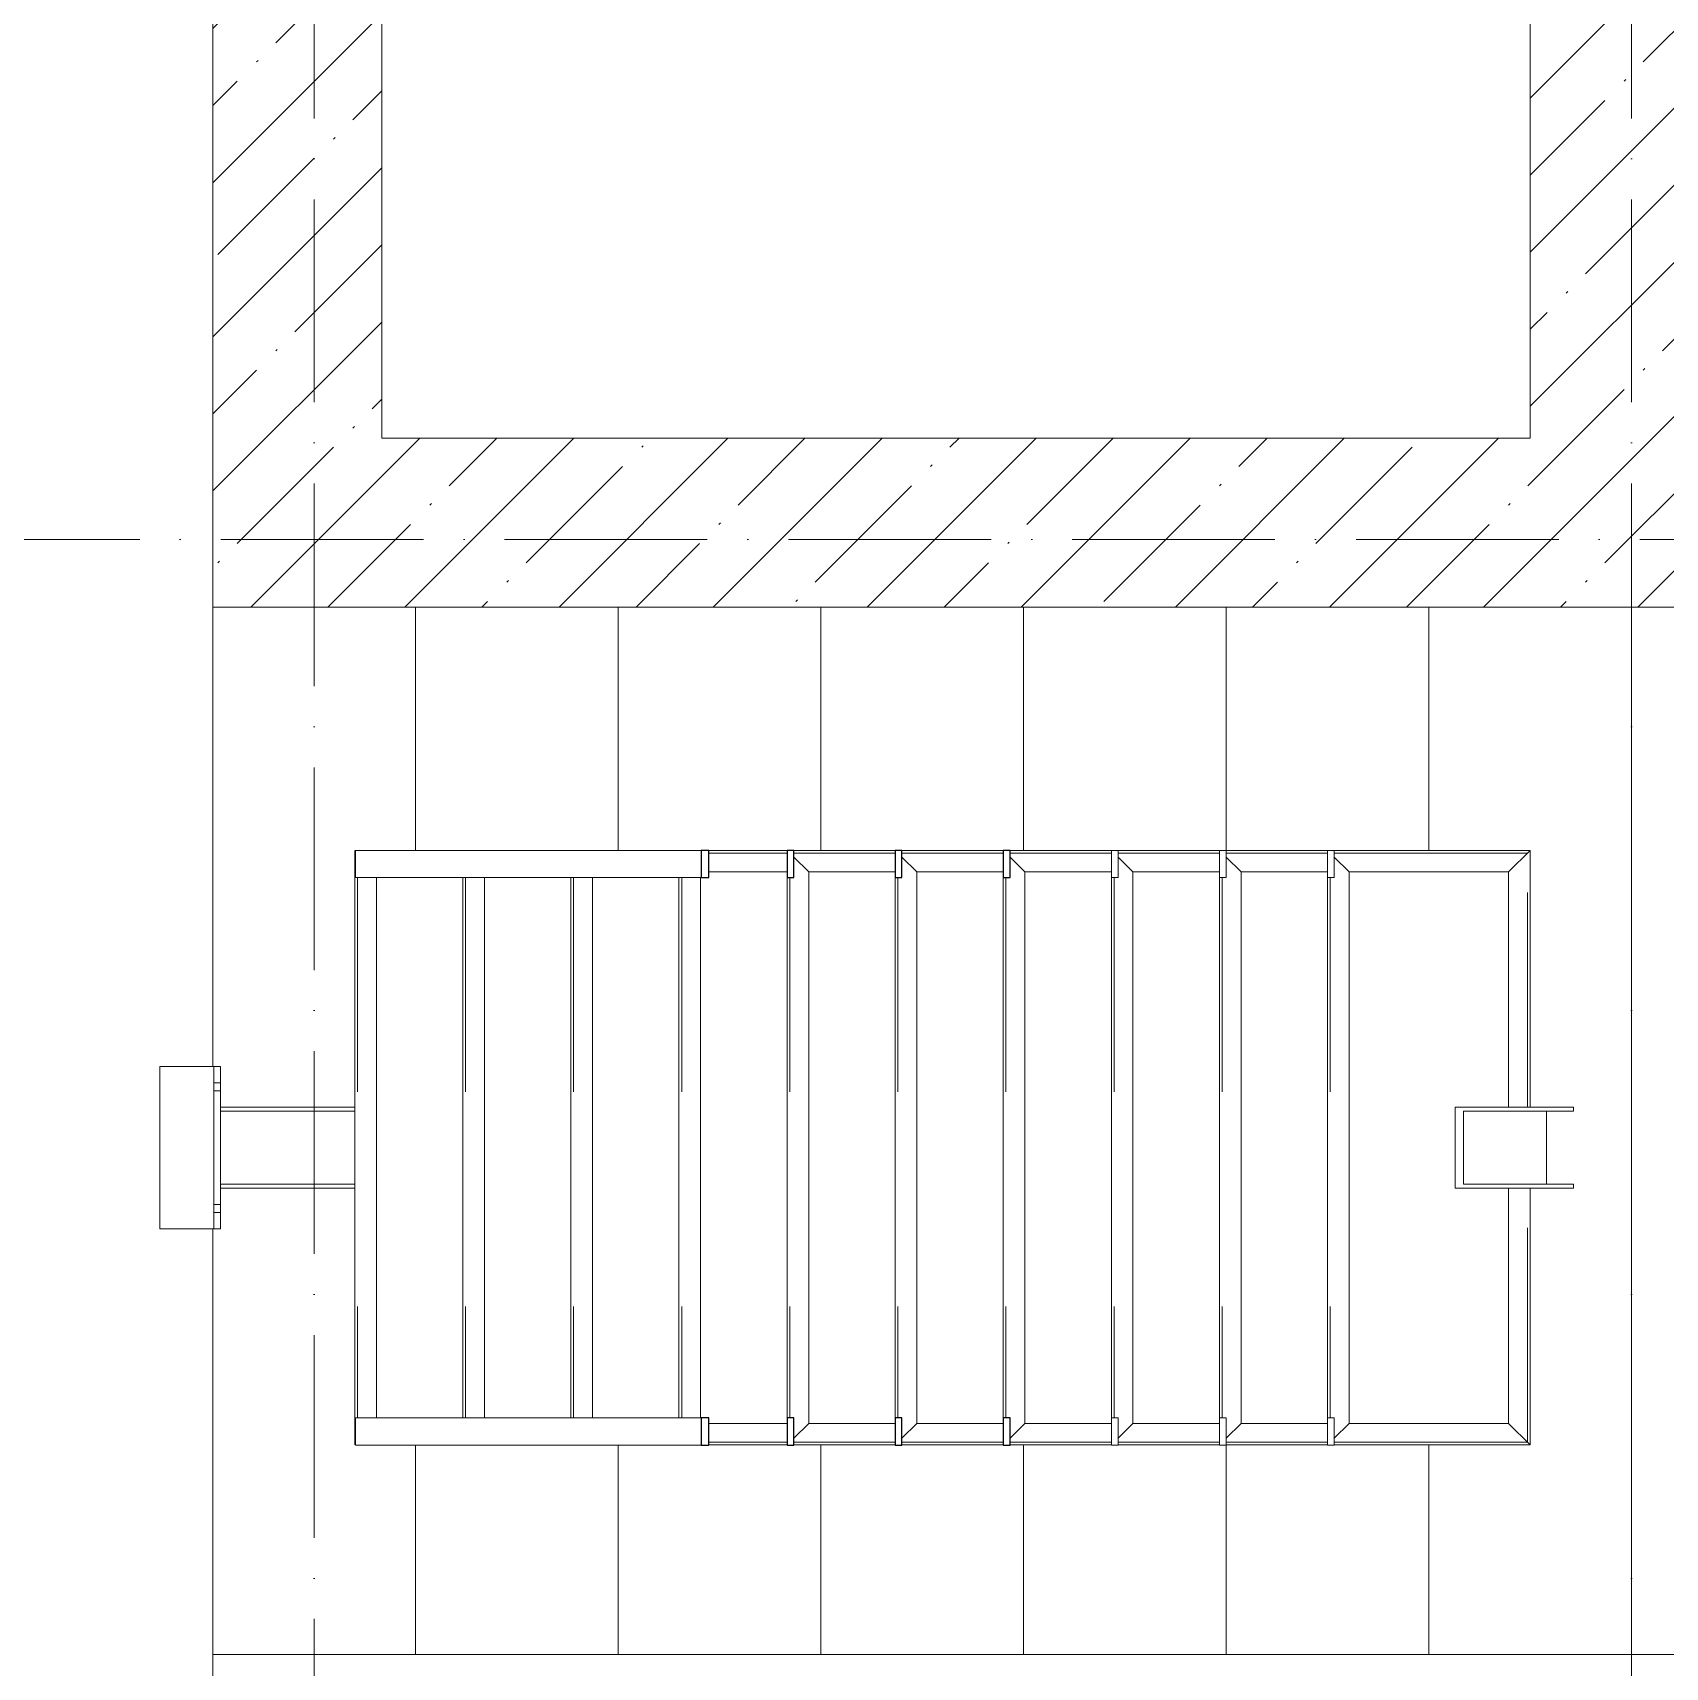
# Model space of a CAD drawing. Header units: millimetres. Extents: x -12989 to 629078, y -109036 to 555275.
# Drawn here: x 523093 to 525510, y -90354 to -87935 of the extents above; entities that cross this region are included whole.
import ezdxf

# ---------------------------------------------------------------- set-up
doc = ezdxf.new("R2010")
doc.units = ezdxf.units.MM
doc.linetypes.add('50_200_ШТРИХ_1Т_ш5_п1_п1_', pattern=[700, 500, -100, 0, -100])
doc.linetypes.add('Штрих', pattern=[635, 317.5, -317.5])
for name, color, linetype, lineweight in [('A-FLOR-____-OTLN', 7, 'Continuous', 9), ('A-GENM-____-HDLN', 7, 'Штрих', 9), ('A-GENM-____-MCUT', 7, 'Continuous', 25), ('A-GENM-____-OTLN', 7, 'Continuous', 9), ('A-WALL-____-MCUT-1', 7, 'Continuous', 9), ('A-WALL-____-PATT-1', 7, 'Continuous', 9), ('S-GRID-____-OTLN-1', 7, '50_200_ШТРИХ_1Т_ш5_п1_п1_', 9), ('S-STRS-____-OTLN-1', 7, 'Continuous', 9)]:
    doc.layers.add(name, color=color, linetype=linetype, lineweight=lineweight)
pattern_1 = [(45, (523510, -90515.61), (-114.0493, 114.0493), []), (45, (523624.06, -90515.61), (-114.0493, 114.0493), [201.612, -40.322, 3.353, -36.97])]

# ---------------------------------------------------------------- blocks, each defined once
blk = doc.blocks.new('ОМ_Нижняя опорная пятка - ОМ_Нижняя опорная пятка-19082064-АР1_План отверстий 3 этажа в осях 1-64_А-ГГ')
at = {"layer": 'A-GENM-____-OTLN'}
for p, q in [((-96, 10), (-96, 0)), ((-84, 10), (-84, 0)), ((84, 10), (84, 0)), ((96, 10), (96, 0))]:
    blk.add_line(p, q, dxfattribs=at)
blk = doc.blocks.new('ОМ_Труба_ГОСТ 8639-82 - ОМ_Труба_ГОСТ 8639-82-26350154-АР1_План отверстий 3 этажа в осях 1-64_А-ГГ')
at = {"layer": 'A-GENM-____-OTLN'}
for p, q in [((19689.1, 44821), (19689.1, 44941)), ((19689.1, 44941), (19864.1, 44941)), ((19864.1, 44935), (19701.2, 44935)), ((19701.2, 44935), (19701.2, 44827)), ((19824, 44935), (19824, 44827)), ((19864.1, 44941), (19864.1, 44935)), ((19701.2, 44827), (19864.1, 44827)), ((19864.1, 44827), (19864.1, 44821)), ((19864.1, 44821), (19689.1, 44821))]:
    blk.add_line(p, q, dxfattribs=at)
blk = doc.blocks.new('ОМ_Уголок_ГОСТ 8509-93 - ОМ_Уголок_ГОСТ 8509-93-26349651-АР1_План отверстий 3 этажа в осях 1-64_А-ГГ')
at = {"layer": 'A-GENM-____-HDLN'}
for p, q in [((4, -4), (380, -4)), ((500, -4), (876, -4))]:
    blk.add_line(p, q, dxfattribs=at)
at = {"layer": 'A-GENM-____-OTLN'}
for p, q in [((380, 0), (0, 0)), ((32, -32), (0, 0)), ((880, 0), (500, 0)), ((880, 0), (848, -32)), ((32, -32), (380, -32)), ((500, -32), (848, -32))]:
    blk.add_line(p, q, dxfattribs=at)
blk = doc.blocks.new('ОМ_Уголок_ГОСТ 8509-93 - ОМ_Уголок_ГОСТ 8509-93-V88-АР1_План отверстий 3 этажа в осях 1-64_А-ГГ')
at = {"layer": 'A-GENM-____-HDLN'}
blk.add_line((40, -4), (840, -4), dxfattribs=at)
at = {"layer": 'A-GENM-____-OTLN'}
for p, q in [((32, -32), (10, -10)), ((840, 0), (40, 0)), ((870, -10), (848, -32)), ((32, -32), (848, -32))]:
    blk.add_line(p, q, dxfattribs=at)
blk = doc.blocks.new('ОМ_Уголок_ГОСТ 8509-93 - ОМ_Уголок_ГОСТ 8509-93-19082047-АР1_План отверстий 3 этажа в осях 1-64_А-ГГ')
at = {"layer": 'A-GENM-____-HDLN'}
blk.add_line((10, -4), (296, -4), dxfattribs=at)
at = {"layer": 'A-GENM-____-OTLN'}
for p, q in [((300, 0), (10, 0)), ((32, -32), (10, -10)), ((300, 0), (268, -32)), ((32, -32), (268, -32))]:
    blk.add_line(p, q, dxfattribs=at)
blk = doc.blocks.new('ОМ_Уголок_ГОСТ 8509-93 - ОМ_Уголок_ГОСТ 8509-93-V89-АР1_План отверстий 3 этажа в осях 1-64_А-ГГ')
at = {"layer": 'A-GENM-____-HDLN'}
blk.add_line((4, -4), (290, -4), dxfattribs=at)
at = {"layer": 'A-GENM-____-OTLN'}
for p, q in [((290, 0), (0, 0)), ((32, -32), (0, 0)), ((290, -10), (268, -32)), ((32, -32), (268, -32))]:
    blk.add_line(p, q, dxfattribs=at)
blk = doc.blocks.new('ОМ_Уголок_ГОСТ 8509-93 - ОМ_Уголок_ГОСТ 8509-93-V90-АР1_План отверстий 3 этажа в осях 1-64_А-ГГ')
at = {"layer": 'A-GENM-____-HDLN'}
blk.add_line((10, -4), (160, -4), dxfattribs=at)
at = {"layer": 'A-GENM-____-OTLN'}
for p, q in [((160, 0), (10, 0)), ((32, -32), (10, -10)), ((32, -32), (160, -32))]:
    blk.add_line(p, q, dxfattribs=at)
blk = doc.blocks.new('ОМ_Уголок_ГОСТ 8509-93 - ОМ_Уголок_ГОСТ 8509-93-V91-АР1_План отверстий 3 этажа в осях 1-64_А-ГГ')
at = {"layer": 'A-GENM-____-HDLN'}
blk.add_line((140, -4), (290, -4), dxfattribs=at)
at = {"layer": 'A-GENM-____-OTLN'}
for p, q in [((290, 0), (140, 0)), ((290, -10), (268, -32)), ((140, -32), (268, -32))]:
    blk.add_line(p, q, dxfattribs=at)
blk = doc.blocks.new('ОМ_Уголок_ГОСТ 8509-93 - ОМ_Уголок_ГОСТ 8509-93-V160-АР1_План отверстий 3 этажа в осях 1-64_А-ГГ')
at = {"layer": 'A-GENM-____-HDLN'}
blk.add_line((40, -4), (840, -4), dxfattribs=at)
at = {"layer": 'A-GENM-____-OTLN'}
for p, q in [((32, -32), (10.1, -10.1)), ((840, 0), (40, 0)), ((869.9, -10.1), (848, -32)), ((32, -32), (848, -32))]:
    blk.add_line(p, q, dxfattribs=at)
blk = doc.blocks.new('ОМ_Уголок_ГОСТ 8509-93 - ОМ_Уголок_ГОСТ 8509-93-V161-АР1_План отверстий 3 этажа в осях 1-64_А-ГГ')
at = {"layer": 'A-GENM-____-HDLN'}
blk.add_line((10.1, -4), (160, -4), dxfattribs=at)
at = {"layer": 'A-GENM-____-OTLN'}
for p, q in [((160, 0), (10.1, 0)), ((32, -32), (10.1, -10.1)), ((32, -32), (160, -32))]:
    blk.add_line(p, q, dxfattribs=at)
blk = doc.blocks.new('ОМ_Уголок_ГОСТ 8509-93 - ОМ_Уголок_ГОСТ 8509-93-V162-АР1_План отверстий 3 этажа в осях 1-64_А-ГГ')
at = {"layer": 'A-GENM-____-HDLN'}
blk.add_line((140, -4), (289.9, -4), dxfattribs=at)
at = {"layer": 'A-GENM-____-OTLN'}
for p, q in [((289.9, 0), (140, 0)), ((289.9, -10.1), (268, -32)), ((140, -32), (268, -32))]:
    blk.add_line(p, q, dxfattribs=at)
blk = doc.blocks.new('ОМ_Уголок_ГОСТ 8509-93 - ОМ_Уголок_ГОСТ 8509-93-V92-АР1_План отверстий 3 этажа в осях 1-64_А-ГГ')
at = {"layer": 'A-GENM-____-HDLN'}
blk.add_line((40, -4), (840, -4), dxfattribs=at)
at = {"layer": 'A-GENM-____-OTLN'}
for p, q in [((840, 0), (40, 0)), ((40, -32), (840, -32))]:
    blk.add_line(p, q, dxfattribs=at)
blk = doc.blocks.new('ОМ_Уголок_ГОСТ 8509-93 - ОМ_Уголок_ГОСТ 8509-93-V93-АР1_План отверстий 3 этажа в осях 1-64_А-ГГ')
at = {"layer": 'A-GENM-____-HDLN'}
blk.add_line((44.3, -4), (160, -4), dxfattribs=at)
at = {"layer": 'A-GENM-____-OTLN'}
for p, q in [((160, 0), (44.3, 0)), ((44.3, -32), (160, -32))]:
    blk.add_line(p, q, dxfattribs=at)
blk = doc.blocks.new('ОМ_Уголок_ГОСТ 8509-93 - ОМ_Уголок_ГОСТ 8509-93-V94-АР1_План отверстий 3 этажа в осях 1-64_А-ГГ')
at = {"layer": 'A-GENM-____-HDLN'}
blk.add_line((140, -4), (255.7, -4), dxfattribs=at)
at = {"layer": 'A-GENM-____-OTLN'}
for p, q in [((255.7, 0), (140, 0)), ((140, -32), (255.7, -32))]:
    blk.add_line(p, q, dxfattribs=at)
blk = doc.blocks.new('ОМ_Уголок_ГОСТ 8509-93 - ОМ_Уголок_ГОСТ 8509-93-V163-АР1_План отверстий 3 этажа в осях 1-64_А-ГГ')
at = {"layer": 'A-GENM-____-HDLN'}
blk.add_line((40, -4), (840, -4), dxfattribs=at)
at = {"layer": 'A-GENM-____-OTLN'}
for p, q in [((880, 0), (0, 0)), ((1.3, -1.3), (0, 0)), ((880, 0), (878.7, -1.3)), ((40, -32), (840, -32))]:
    blk.add_line(p, q, dxfattribs=at)
blk = doc.blocks.new('ОМ_Труба_ГОСТ 8639-82 - ОМ_Труба_ГОСТ 8639-82-26527904-АР1_План отверстий 3 этажа в осях 1-64_А-ГГ')
at = {"layer": 'A-GENM-____-HDLN'}
for p, q in [((18060, 44935), (17861.5, 44935)), ((18060, 44827), (17861.5, 44827))]:
    blk.add_line(p, q, dxfattribs=at)
at = {"layer": 'A-GENM-____-OTLN'}
for p, q in [((18060, 44941), (17861.5, 44941)), ((18060, 44821), (17861.5, 44821))]:
    blk.add_line(p, q, dxfattribs=at)
blk = doc.blocks.new('ОМ_Уголок_ГОСТ 8510-86 - ОМ_Уголок_ГОСТ 8510-86-19082066-АР1_План отверстий 3 этажа в осях 1-64_А-ГГ')
at = {"layer": 'A-GENM-____-OTLN'}
for p, q in [((0, 0), (0, -90)), ((240, 0), (0, 0)), ((0, -10), (240, -10)), ((240, -90), (240, 0)), ((0, -90), (240, -90))]:
    blk.add_line(p, q, dxfattribs=at)
blk = doc.blocks.new('ОМ_Полоса_Трапеция прямоугольная_Прокат_ГОСТ 103-2006 - ОМ_Полоса_Трапеция прямоугольная_Прокат_ГОСТ 103-2006-19082130-АР1_План отверстий 3 этажа в осях 1-64_А-ГГ')
at = {"layer": 'A-GENM-____-OTLN'}
for p, q in [((19500, 45321), (19510, 45321)), ((19500, 45281), (19500, 45321)), ((19510, 45321), (19510, 45281)), ((19510, 45281), (19500, 45281))]:
    blk.add_line(p, q, dxfattribs=at)
blk = doc.blocks.new('ОМ_Полоса_Трапеция прямоугольная_Прокат_ГОСТ 103-2006 - ОМ_Полоса_Трапеция прямоугольная_Прокат_ГОСТ 103-2006-V96-АР1_План отверстий 3 этажа в осях 1-64_А-ГГ')
at = {"layer": 'A-GENM-____-MCUT'}
for p, q in [((19030, 45321), (19020, 45321)), ((19020, 45321), (19020, 45281)), ((19030, 45281), (19030, 45321)), ((19020, 45281), (19030, 45281))]:
    blk.add_line(p, q, dxfattribs=at)
blk = doc.blocks.new('ОМ_Полоса_Трапеция прямоугольная_Прокат_ГОСТ 103-2006 - ОМ_Полоса_Трапеция прямоугольная_Прокат_ГОСТ 103-2006-V97-АР1_План отверстий 3 этажа в осях 1-64_А-ГГ')
at = {"layer": 'A-GENM-____-MCUT'}
for p, q in [((18870, 45321), (18860, 45321)), ((18860, 45321), (18860, 45281)), ((18870, 45281), (18870, 45321)), ((18860, 45281), (18870, 45281))]:
    blk.add_line(p, q, dxfattribs=at)
blk = doc.blocks.new('ОМ_Полоса_Трапеция прямоугольная_Прокат_ГОСТ 103-2006 - ОМ_Полоса_Трапеция прямоугольная_Прокат_ГОСТ 103-2006-V98-АР1_План отверстий 3 этажа в осях 1-64_А-ГГ')
at = {"layer": 'A-GENM-____-MCUT'}
for p, q in [((18710, 45321), (18700, 45321)), ((18700, 45321), (18700, 45281)), ((18710, 45281), (18710, 45321)), ((18700, 45281), (18710, 45281))]:
    blk.add_line(p, q, dxfattribs=at)
blk = doc.blocks.new('ОМ_Полоса_Прокат_ГОСТ 103-2006 - ОМ_Полоса_Прокат_ГОСТ 103-2006-20723456-АР1_План отверстий 3 этажа в осях 1-64_А-ГГ')
at = {"layer": 'A-GENM-____-MCUT'}
for p, q in [((18584.3, 45321), (18572.8, 45321)), ((18572.8, 45321), (18572.8, 45281)), ((18584.3, 45281), (18584.3, 45321)), ((18572.8, 45281), (18584.3, 45281))]:
    blk.add_line(p, q, dxfattribs=at)
at = {"layer": 'A-GENM-____-OTLN'}
for p, q in [((18061.3, 45281), (18061.3, 45321)), ((18061.3, 45321), (18572.8, 45321)), ((18572.8, 45281), (18061.3, 45281))]:
    blk.add_line(p, q, dxfattribs=at)
blk = doc.blocks.new('ОМ_Полоса_Трапеция прямоугольная_Прокат_ГОСТ 103-2006 - ОМ_Полоса_Трапеция прямоугольная_Прокат_ГОСТ 103-2006-19082170-АР1_План отверстий 3 этажа в осях 1-64_А-ГГ')
at = {"layer": 'A-GENM-____-OTLN'}
for p, q in [((19500, 44481), (19510, 44481)), ((19500, 44441), (19500, 44481)), ((19510, 44481), (19510, 44441)), ((19510, 44441), (19500, 44441))]:
    blk.add_line(p, q, dxfattribs=at)
blk = doc.blocks.new('ОМ_Полоса_Трапеция прямоугольная_Прокат_ГОСТ 103-2006 - ОМ_Полоса_Трапеция прямоугольная_Прокат_ГОСТ 103-2006-V99-АР1_План отверстий 3 этажа в осях 1-64_А-ГГ')
at = {"layer": 'A-GENM-____-MCUT'}
for p, q in [((19030, 44481), (19020, 44481)), ((19020, 44481), (19020, 44441)), ((19030, 44441), (19030, 44481)), ((19020, 44441), (19030, 44441))]:
    blk.add_line(p, q, dxfattribs=at)
blk = doc.blocks.new('ОМ_Полоса_Трапеция прямоугольная_Прокат_ГОСТ 103-2006 - ОМ_Полоса_Трапеция прямоугольная_Прокат_ГОСТ 103-2006-V100-АР1_План отверстий 3 этажа в осях 1-64_А-ГГ')
at = {"layer": 'A-GENM-____-MCUT'}
for p, q in [((18870, 44481), (18860, 44481)), ((18860, 44481), (18860, 44441)), ((18870, 44441), (18870, 44481)), ((18860, 44441), (18870, 44441))]:
    blk.add_line(p, q, dxfattribs=at)
blk = doc.blocks.new('ОМ_Полоса_Трапеция прямоугольная_Прокат_ГОСТ 103-2006 - ОМ_Полоса_Трапеция прямоугольная_Прокат_ГОСТ 103-2006-V101-АР1_План отверстий 3 этажа в осях 1-64_А-ГГ')
at = {"layer": 'A-GENM-____-MCUT'}
for p, q in [((18710, 44481), (18700, 44481)), ((18700, 44481), (18700, 44441)), ((18710, 44441), (18710, 44481)), ((18700, 44441), (18710, 44441))]:
    blk.add_line(p, q, dxfattribs=at)
blk = doc.blocks.new('ОМ_Полоса_Прокат_ГОСТ 103-2006 - ОМ_Полоса_Прокат_ГОСТ 103-2006-20723498-АР1_План отверстий 3 этажа в осях 1-64_А-ГГ')
at = {"layer": 'A-GENM-____-MCUT'}
for p, q in [((18584.3, 44481), (18572.8, 44481)), ((18572.8, 44481), (18572.8, 44441)), ((18584.3, 44441), (18584.3, 44481)), ((18572.8, 44441), (18584.3, 44441))]:
    blk.add_line(p, q, dxfattribs=at)
at = {"layer": 'A-GENM-____-OTLN'}
for p, q in [((18061.3, 44441), (18061.3, 44481)), ((18061.3, 44481), (18572.8, 44481)), ((18572.8, 44441), (18061.3, 44441))]:
    blk.add_line(p, q, dxfattribs=at)
blk = doc.blocks.new('3эт')
at = {"layer": 'S-GRID-____-OTLN-1', "color": 251, "ltscale": 0.6, "true_color": 0x636466}
for p, q in [((283770.7, -80328.4), (283770.7, -91346.1)), ((285720.7, -80328.4), (285720.7, -91346.1)), ((387697.2, -85032.4), (279101.9, -85032.4))]:
    blk.add_line(p, q, dxfattribs=at)

msp = doc.modelspace()

# ---------------------------------------------------------------- hatches: boundary and pattern name
at = {"layer": 'A-WALL-____-PATT-1'}
h = msp.add_hatch(dxfattribs=at)
h.set_pattern_fill('FP_38', color=256, style=0, pattern_type=2)
h.set_pattern_definition(pattern_1)
h.paths.add_polyline_path([(523496.3308, -88784.5723), (523610.0077, -88784.5723), (523610.0077, -84684.5723), (523360.0077, -84684.5723), (523360.0077, -88784.5723)], flags=0)
h = msp.add_hatch(dxfattribs=at)
h.set_pattern_fill('FP_38', color=256, style=0, pattern_type=2)
h.set_pattern_definition(pattern_1)
h.paths.add_polyline_path([(525310.0077, -88534.5723), (525560.0077, -88534.5723), (525560.0077, -87484.5723), (525310.0077, -87484.5723), (525310.0077, -88061.5002)], flags=0)
h.paths.add_polyline_path([(525560.0077, -86134.5723), (525560.0077, -85834.5723), (525310.0077, -85834.5723), (525310.0077, -86134.5723)], flags=0)
h = msp.add_hatch(dxfattribs=at)
h.set_pattern_fill('FP_38', color=256, style=0, pattern_type=2)
h.set_pattern_definition(pattern_1)
h.paths.add_polyline_path([(528810.0077, -88784.5723), (529060.0077, -88784.5723), (529060.0077, -88534.5723), (523610.0077, -88534.5723), (523610.0077, -88784.5723), (527031.2593, -88784.5723)], flags=0)

# ---------------------------------------------------------------- linework, layer by layer
at = {"layer": 'A-FLOR-____-OTLN'}
for p, q in [((523360.0077, -89464.5723), (523360.0077, -88784.5723)), ((523360.0077, -92184.5723), (523360.0077, -89704.5723))]:
    msp.add_line(p, q, dxfattribs=at)
at = {"layer": 'A-WALL-____-MCUT-1'}
for p, q in [((523360.0077, -84684.5723), (523360.0077, -88784.5723)), ((523610.0077, -88534.5723), (523610.0077, -85834.5723)), ((525310.0077, -87484.5723), (525310.0077, -88534.5723)), ((525310.0077, -88534.5723), (523610.0077, -88534.5723)), ((523360.0077, -88784.5723), (528810.0077, -88784.5723))]:
    msp.add_line(p, q, dxfattribs=at)
at = {"layer": 'S-STRS-____-OTLN-1'}
for p, q in [((523660.0077, -88784.5723), (523660.0077, -89144.5723)), ((523660.0077, -88784.5723), (523660.0077, -89144.5723)), ((523960.0077, -88784.5723), (523960.0077, -89144.5723)), ((523960.0077, -88784.5723), (523960.0077, -89144.5723)), ((524260.0077, -88784.5723), (524260.0077, -89144.5723)), ((524260.0077, -88784.5723), (524260.0077, -89144.5723)), ((524560.0077, -88784.5723), (524560.0077, -89144.5723)), ((524560.0077, -88784.5723), (524560.0077, -89144.5723)), ((524860.0077, -88784.5723), (524860.0077, -89144.5723)), ((524860.0077, -88784.5723), (524860.0077, -89144.5723)), ((525160.0077, -88784.5723), (525160.0077, -89144.5723)), ((525160.0077, -88784.5723), (525160.0077, -89144.5723)), ((525460.0077, -88784.5723), (525460.0077, -90334.5723)), ((525460.0077, -88784.5723), (525460.0077, -90334.5723)), ((523660.0077, -90024.5723), (523660.0077, -90334.5723)), ((523660.0077, -90024.5723), (523660.0077, -90334.5723)), ((523960.0077, -90024.5723), (523960.0077, -90334.5723)), ((523960.0077, -90024.5723), (523960.0077, -90334.5723)), ((524260.0077, -90024.5723), (524260.0077, -90334.5723)), ((524260.0077, -90024.5723), (524260.0077, -90334.5723)), ((524560.0077, -90024.5723), (524560.0077, -90334.5723)), ((524560.0077, -90024.5723), (524560.0077, -90334.5723)), ((524860.0077, -90024.5723), (524860.0077, -90334.5723)), ((524860.0077, -90024.5723), (524860.0077, -90334.5723)), ((525160.0077, -90024.5723), (525160.0077, -90334.5723)), ((525160.0077, -90024.5723), (525160.0077, -90334.5723)), ((523360.0077, -90334.5723), (523660.0077, -90334.5723)), ((523660.0077, -90334.5723), (523960.0077, -90334.5723)), ((523960.0077, -90334.5723), (524260.0077, -90334.5723)), ((524260.0077, -90334.5723), (524560.0077, -90334.5723)), ((524560.0077, -90334.5723), (524860.0077, -90334.5723)), ((524860.0077, -90334.5723), (525160.0077, -90334.5723)), ((525160.0077, -90334.5723), (525460.0077, -90334.5723)), ((525460.0077, -90334.5723), (525760.0077, -90334.5723))]:
    msp.add_line(p, q, dxfattribs=at)

# ---------------------------------------------------------------- block references
msp.add_blockref('3эт', (239739.3002, -3652.1582))
at = {"layer": 'A-GENM-____-OTLN', "extrusion": (0, 0, -1)}
for name, p, rotation in [('ОМ_Уголок_ГОСТ 8509-93 - ОМ_Уголок_ГОСТ 8509-93-V163-АР1_План отверстий 3 этажа в осях 1-64_А-ГГ', (-523570.0077, -89144.5723), 269.9999999999989), ('ОМ_Уголок_ГОСТ 8509-93 - ОМ_Уголок_ГОСТ 8509-93-V88-АР1_План отверстий 3 этажа в осях 1-64_А-ГГ', (-524210.0077, -89144.5723), 269.9999999999989), ('ОМ_Уголок_ГОСТ 8509-93 - ОМ_Уголок_ГОСТ 8509-93-V160-АР1_План отверстий 3 этажа в осях 1-64_А-ГГ', (-524370.0077, -89144.5723), 269.9999999999989), ('ОМ_Уголок_ГОСТ 8509-93 - ОМ_Уголок_ГОСТ 8509-93-V88-АР1_План отверстий 3 этажа в осях 1-64_А-ГГ', (-524530.0077, -89144.5723), 269.9999999999989), ('ОМ_Уголок_ГОСТ 8509-93 - ОМ_Уголок_ГОСТ 8509-93-V88-АР1_План отверстий 3 этажа в осях 1-64_А-ГГ', (-524690.0077, -89144.5723), 269.9999999999989), ('ОМ_Уголок_ГОСТ 8509-93 - ОМ_Уголок_ГОСТ 8509-93-V88-АР1_План отверстий 3 этажа в осях 1-64_А-ГГ', (-524850.0077, -89144.5723), 269.9999999999989), ('ОМ_Уголок_ГОСТ 8509-93 - ОМ_Уголок_ГОСТ 8509-93-V88-АР1_План отверстий 3 этажа в осях 1-64_А-ГГ', (-525010.0077, -89144.5723), 269.9999999999989), ('ОМ_Уголок_ГОСТ 8509-93 - ОМ_Уголок_ГОСТ 8509-93-26349651-АР1_План отверстий 3 этажа в осях 1-64_А-ГГ', (-525310.0077, -90024.5723), 89.99999999999908), ('ОМ_Уголок_ГОСТ 8509-93 - ОМ_Уголок_ГОСТ 8509-93-V92-АР1_План отверстий 3 этажа в осях 1-64_А-ГГ', (-523730.0077, -89144.5723), 269.9999999999989), ('ОМ_Уголок_ГОСТ 8509-93 - ОМ_Уголок_ГОСТ 8509-93-V92-АР1_План отверстий 3 этажа в осях 1-64_А-ГГ', (-523890.0077, -89144.5723), 269.9999999999989), ('ОМ_Уголок_ГОСТ 8509-93 - ОМ_Уголок_ГОСТ 8509-93-V92-АР1_План отверстий 3 этажа в осях 1-64_А-ГГ', (-524050.0077, -89144.5723), 269.9999999999989), ('ОМ_Уголок_ГОСТ 8510-86 - ОМ_Уголок_ГОСТ 8510-86-19082066-АР1_План отверстий 3 этажа в осях 1-64_А-ГГ', (-523371.497, -89704.5723), 89.99999999999918), ('ОМ_Уголок_ГОСТ 8509-93 - ОМ_Уголок_ГОСТ 8509-93-V93-АР1_План отверстий 3 этажа в осях 1-64_А-ГГ', (-524050.0077, -90024.5723), 180), ('ОМ_Уголок_ГОСТ 8509-93 - ОМ_Уголок_ГОСТ 8509-93-V90-АР1_План отверстий 3 этажа в осях 1-64_А-ГГ', (-524210.0077, -90024.5723), 180), ('ОМ_Уголок_ГОСТ 8509-93 - ОМ_Уголок_ГОСТ 8509-93-V161-АР1_План отверстий 3 этажа в осях 1-64_А-ГГ', (-524370.0077, -90024.5723), 180), ('ОМ_Уголок_ГОСТ 8509-93 - ОМ_Уголок_ГОСТ 8509-93-V90-АР1_План отверстий 3 этажа в осях 1-64_А-ГГ', (-524530.0077, -90024.5723), 180), ('ОМ_Уголок_ГОСТ 8509-93 - ОМ_Уголок_ГОСТ 8509-93-V90-АР1_План отверстий 3 этажа в осях 1-64_А-ГГ', (-524690.0077, -90024.5723), 180), ('ОМ_Уголок_ГОСТ 8509-93 - ОМ_Уголок_ГОСТ 8509-93-V90-АР1_План отверстий 3 этажа в осях 1-64_А-ГГ', (-524850.0077, -90024.5723), 180), ('ОМ_Уголок_ГОСТ 8509-93 - ОМ_Уголок_ГОСТ 8509-93-19082047-АР1_План отверстий 3 этажа в осях 1-64_А-ГГ', (-525010.0077, -90024.5723), 180)]:
    msp.add_blockref(name, p, dxfattribs=dict(at, rotation=rotation))
at = {"layer": 'A-GENM-____-OTLN'}
for name, p in [('ОМ_Полоса_Прокат_ГОСТ 103-2006 - ОМ_Полоса_Прокат_ГОСТ 103-2006-20723456-АР1_План отверстий 3 этажа в осях 1-64_А-ГГ', (505510.0077, -134465.6143)), ('ОМ_Полоса_Трапеция прямоугольная_Прокат_ГОСТ 103-2006 - ОМ_Полоса_Трапеция прямоугольная_Прокат_ГОСТ 103-2006-V98-АР1_План отверстий 3 этажа в осях 1-64_А-ГГ', (505510.0077, -134465.6143)), ('ОМ_Полоса_Трапеция прямоугольная_Прокат_ГОСТ 103-2006 - ОМ_Полоса_Трапеция прямоугольная_Прокат_ГОСТ 103-2006-V97-АР1_План отверстий 3 этажа в осях 1-64_А-ГГ', (505510.0077, -134465.6143)), ('ОМ_Полоса_Трапеция прямоугольная_Прокат_ГОСТ 103-2006 - ОМ_Полоса_Трапеция прямоугольная_Прокат_ГОСТ 103-2006-V96-АР1_План отверстий 3 этажа в осях 1-64_А-ГГ', (505510.0077, -134465.6143)), ('ОМ_Полоса_Трапеция прямоугольная_Прокат_ГОСТ 103-2006 - ОМ_Полоса_Трапеция прямоугольная_Прокат_ГОСТ 103-2006-19082130-АР1_План отверстий 3 этажа в осях 1-64_А-ГГ', (505190.0077, -134465.6143)), ('ОМ_Полоса_Трапеция прямоугольная_Прокат_ГОСТ 103-2006 - ОМ_Полоса_Трапеция прямоугольная_Прокат_ГОСТ 103-2006-19082130-АР1_План отверстий 3 этажа в осях 1-64_А-ГГ', (505350.0077, -134465.6143)), ('ОМ_Полоса_Трапеция прямоугольная_Прокат_ГОСТ 103-2006 - ОМ_Полоса_Трапеция прямоугольная_Прокат_ГОСТ 103-2006-19082130-АР1_План отверстий 3 этажа в осях 1-64_А-ГГ', (505510.0077, -134465.6143)), ('ОМ_Труба_ГОСТ 8639-82 - ОМ_Труба_ГОСТ 8639-82-26527904-АР1_План отверстий 3 этажа в осях 1-64_А-ГГ', (505510.0077, -134465.6143)), ('ОМ_Труба_ГОСТ 8639-82 - ОМ_Труба_ГОСТ 8639-82-26350154-АР1_План отверстий 3 этажа в осях 1-64_А-ГГ', (505510.0077, -134465.6143)), ('ОМ_Полоса_Прокат_ГОСТ 103-2006 - ОМ_Полоса_Прокат_ГОСТ 103-2006-20723498-АР1_План отверстий 3 этажа в осях 1-64_А-ГГ', (505510.0077, -134465.6143)), ('ОМ_Полоса_Трапеция прямоугольная_Прокат_ГОСТ 103-2006 - ОМ_Полоса_Трапеция прямоугольная_Прокат_ГОСТ 103-2006-V101-АР1_План отверстий 3 этажа в осях 1-64_А-ГГ', (505510.0077, -134465.6143)), ('ОМ_Полоса_Трапеция прямоугольная_Прокат_ГОСТ 103-2006 - ОМ_Полоса_Трапеция прямоугольная_Прокат_ГОСТ 103-2006-V100-АР1_План отверстий 3 этажа в осях 1-64_А-ГГ', (505510.0077, -134465.6143)), ('ОМ_Полоса_Трапеция прямоугольная_Прокат_ГОСТ 103-2006 - ОМ_Полоса_Трапеция прямоугольная_Прокат_ГОСТ 103-2006-V99-АР1_План отверстий 3 этажа в осях 1-64_А-ГГ', (505510.0077, -134465.6143)), ('ОМ_Полоса_Трапеция прямоугольная_Прокат_ГОСТ 103-2006 - ОМ_Полоса_Трапеция прямоугольная_Прокат_ГОСТ 103-2006-19082170-АР1_План отверстий 3 этажа в осях 1-64_А-ГГ', (505190.0077, -134465.6143)), ('ОМ_Полоса_Трапеция прямоугольная_Прокат_ГОСТ 103-2006 - ОМ_Полоса_Трапеция прямоугольная_Прокат_ГОСТ 103-2006-19082170-АР1_План отверстий 3 этажа в осях 1-64_А-ГГ', (505350.0077, -134465.6143)), ('ОМ_Полоса_Трапеция прямоугольная_Прокат_ГОСТ 103-2006 - ОМ_Полоса_Трапеция прямоугольная_Прокат_ГОСТ 103-2006-19082170-АР1_План отверстий 3 этажа в осях 1-64_А-ГГ', (505510.0077, -134465.6143))]:
    msp.add_blockref(name, p, dxfattribs=at)
at = {"layer": 'A-GENM-____-OTLN', "extrusion": (0, 0, -1)}
for name, p in [('ОМ_Уголок_ГОСТ 8509-93 - ОМ_Уголок_ГОСТ 8509-93-V94-АР1_План отверстий 3 этажа в осях 1-64_А-ГГ', (-524350.0077, -89144.5723)), ('ОМ_Уголок_ГОСТ 8509-93 - ОМ_Уголок_ГОСТ 8509-93-V91-АР1_План отверстий 3 этажа в осях 1-64_А-ГГ', (-524510.0077, -89144.5723)), ('ОМ_Уголок_ГОСТ 8509-93 - ОМ_Уголок_ГОСТ 8509-93-V162-АР1_План отверстий 3 этажа в осях 1-64_А-ГГ', (-524670.0077, -89144.5723)), ('ОМ_Уголок_ГОСТ 8509-93 - ОМ_Уголок_ГОСТ 8509-93-V91-АР1_План отверстий 3 этажа в осях 1-64_А-ГГ', (-524830.0077, -89144.5723)), ('ОМ_Уголок_ГОСТ 8509-93 - ОМ_Уголок_ГОСТ 8509-93-V91-АР1_План отверстий 3 этажа в осях 1-64_А-ГГ', (-524990.0077, -89144.5723)), ('ОМ_Уголок_ГОСТ 8509-93 - ОМ_Уголок_ГОСТ 8509-93-V91-АР1_План отверстий 3 этажа в осях 1-64_А-ГГ', (-525150.0077, -89144.5723)), ('ОМ_Уголок_ГОСТ 8509-93 - ОМ_Уголок_ГОСТ 8509-93-V89-АР1_План отверстий 3 этажа в осях 1-64_А-ГГ', (-525310.0077, -89144.5723))]:
    msp.add_blockref(name, p, dxfattribs=at)
at = {"layer": 'A-GENM-____-OTLN', "rotation": 90.00000000000084}
msp.add_blockref('ОМ_Нижняя опорная пятка - ОМ_Нижняя опорная пятка-19082064-АР1_План отверстий 3 этажа в осях 1-64_А-ГГ', (523371.497, -89584.5723), dxfattribs=at)

doc.saveas('drawing.dxf')
